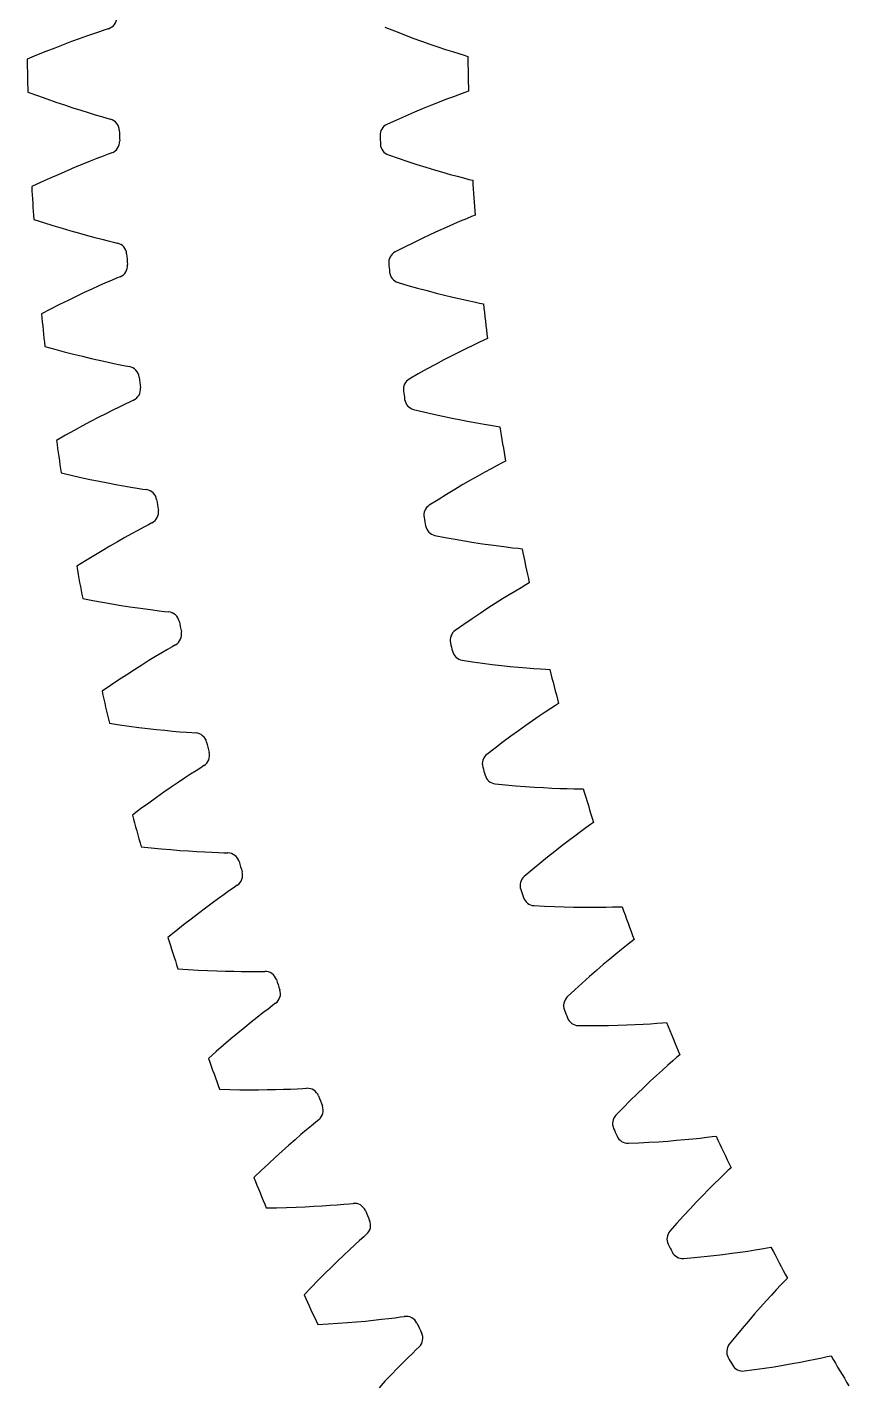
# Model space of a CAD drawing. Header units: millimetres. Extents: x -77 to 78, y -77 to 77.
# Drawn here: x -77.49 to -56.98, y -34.29 to -0.38 of the extents above; entities that cross this region are included whole.
import ezdxf

# ---------------------------------------------------------------- set-up
doc = ezdxf.new("R2010")
doc.units = ezdxf.units.MM

msp = doc.modelspace()

# ---------------------------------------------------------------- linework, layer by layer
at = {"layer": 'thin_ring_external'}
for p, q in [((-76.189631, -0.672513), (-76.38465, -0.743858)), ((-76.005961, -0.606975), (-76.189631, -0.672513)), ((-75.83562, -0.547648), (-76.005961, -0.606975)), ((-75.681695, -0.49526), (-75.83562, -0.547648)), ((-75.549948, -0.451353), (-75.681695, -0.49526)), ((-75.459841, -0.420685), (-75.549948, -0.451353)), ((-77.025436, -0.990732), (-77.254788, -1.083634)), ((-76.80349, -0.903091), (-77.025436, -0.990732)), ((-76.58962, -0.820768), (-76.80349, -0.903091)), ((-76.38465, -0.743858), (-76.58962, -0.820768)), ((-77.254788, -1.083634), (-77.490989, -1.181762)), ((-77.474173, -2.000629), (-77.234142, -2.088977)), ((-77.234142, -2.088977), (-77.001169, -2.172385)), ((-77.001169, -2.172385), (-76.775812, -2.25084)), ((-76.775812, -2.25084), (-76.558743, -2.324313)), ((-76.558743, -2.324313), (-76.350788, -2.392743)), ((-76.350788, -2.392743), (-76.153005, -2.456022)), ((-76.153005, -2.456022), (-75.966799, -2.513964)), ((-75.966799, -2.513964), (-75.794166, -2.566248)), ((-75.794166, -2.566248), (-75.63822, -2.612272)), ((-75.63822, -2.612272), (-75.504782, -2.650733)), ((-75.504782, -2.650733), (-75.413491, -2.677676)), ((-75.91696, -3.72689), (-76.097784, -3.799913)), ((-75.749199, -3.66062), (-75.91696, -3.72689)), ((-75.597554, -3.601956), (-75.749199, -3.66062)), ((-75.467721, -3.552678), (-75.597554, -3.601956)), ((-75.378949, -3.518336), (-75.467721, -3.552678)), ((-76.70166, -4.055499), (-76.91982, -4.152178)), ((-76.491349, -3.964465), (-76.70166, -4.055499)), ((-76.28971, -3.879205), (-76.491349, -3.964465)), ((-76.097784, -3.799913), (-76.28971, -3.879205)), ((-77.145165, -4.254418), (-77.377138, -4.36216)), ((-76.91982, -4.152178), (-77.145165, -4.254418)), ((-77.326718, -5.179647), (-77.083262, -5.258066)), ((-77.083262, -5.258066), (-76.847061, -5.331838)), ((-76.847061, -5.331838), (-76.618673, -5.400976)), ((-76.618673, -5.400976), (-76.39877, -5.465475)), ((-76.39877, -5.465475), (-76.188181, -5.52531)), ((-76.188181, -5.52531), (-75.987967, -5.580415)), ((-75.987967, -5.580415), (-75.79954, -5.630664)), ((-75.79954, -5.630664), (-75.624906, -5.675816)), ((-75.624906, -5.675816), (-75.467201, -5.715399)), ((-75.467201, -5.715399), (-75.332297, -5.748349)), ((-75.332297, -5.748349), (-75.239977, -5.771521)), ((-75.535047, -6.767419), (-75.699946, -6.840521)), ((-75.385938, -6.702579), (-75.535047, -6.767419)), ((-75.258238, -6.648012), (-75.385938, -6.702579)), ((-75.170951, -6.610055), (-75.258238, -6.648012)), ((-76.264097, -7.101477), (-76.470493, -7.201068)), ((-76.066128, -7.00801), (-76.264097, -7.101477)), ((-75.87762, -6.920906), (-76.066128, -7.00801)), ((-75.699946, -6.840521), (-75.87762, -6.920906)), ((-76.905457, -7.418028), (-77.132812, -7.535203)), ((-76.6845, -7.306623), (-76.905457, -7.418028)), ((-76.470493, -7.201068), (-76.6845, -7.306623)), ((-77.048872, -8.349931), (-76.802402, -8.418288)), ((-76.802402, -8.418288), (-76.563372, -8.482301)), ((-76.563372, -8.482301), (-76.332338, -8.542004)), ((-76.332338, -8.542004), (-76.109972, -8.597421)), ((-76.109972, -8.597421), (-75.897104, -8.648559)), ((-75.897104, -8.648559), (-75.694796, -8.695398)), ((-75.694796, -8.695398), (-75.504465, -8.737869)), ((-75.504465, -8.737869), (-75.328124, -8.775813)), ((-75.328124, -8.775813), (-75.168928, -8.808888)), ((-75.168928, -8.808888), (-75.032784, -8.836272)), ((-75.032784, -8.836272), (-74.939592, -8.855635)), ((-75.047205, -9.7919), (-75.193525, -9.862807)), ((-74.921852, -9.732136), (-75.047205, -9.7919)), ((-74.836197, -9.690627), (-74.921852, -9.732136)), ((-75.714282, -10.124999), (-75.908247, -10.226514)), ((-75.529508, -10.030229), (-75.714282, -10.124999)), ((-75.355285, -9.942617), (-75.529508, -10.030229)), ((-75.193525, -9.862807), (-75.355285, -9.942617)), ((-76.319873, -10.448747), (-76.53607, -10.569129)), ((-76.11038, -10.334495), (-76.319873, -10.448747)), ((-75.908247, -10.226514), (-76.11038, -10.334495)), ((-76.53607, -10.569129), (-76.758423, -10.69554)), ((-76.641104, -11.506134), (-76.392036, -11.564316)), ((-76.392036, -11.564316), (-76.150579, -11.618461)), ((-76.150579, -11.618461), (-75.917289, -11.668628)), ((-75.917289, -11.668628), (-75.692835, -11.714869)), ((-75.692835, -11.714869), (-75.478048, -11.757225)), ((-75.478048, -11.757225), (-75.273987, -11.795719)), ((-75.273987, -11.795719), (-75.082073, -11.83034)), ((-75.082073, -11.83034), (-74.904323, -11.861012)), ((-74.904323, -11.861012), (-74.743903, -11.887524)), ((-74.743903, -11.887524), (-74.60675, -11.909295)), ((-74.60675, -11.909295), (-74.512841, -11.924816)), ((-74.581925, -12.864709), (-74.725211, -12.941563)), ((-74.459132, -12.799849), (-74.581925, -12.864709)), ((-74.375253, -12.754859), (-74.459132, -12.799849)), ((-75.234764, -13.224914), (-75.424398, -13.334307)), ((-75.054037, -13.122639), (-75.234764, -13.224914)), ((-74.883557, -13.027947), (-75.054037, -13.122639)), ((-74.725211, -12.941563), (-74.883557, -13.027947)), ((-75.621927, -13.450496), (-75.826553, -13.573252)), ((-75.424398, -13.334307), (-75.621927, -13.450496)), ((-76.037626, -13.702409), (-76.254601, -13.837842)), ((-75.826553, -13.573252), (-76.037626, -13.702409)), ((-76.104103, -14.642936), (-75.852855, -14.690843)), ((-75.852855, -14.690843), (-75.609379, -14.73503)), ((-75.609379, -14.73503), (-75.374226, -14.775577)), ((-75.374226, -14.775577), (-75.148064, -14.812564)), ((-75.148064, -14.812564), (-74.931718, -14.846066)), ((-74.931718, -14.846066), (-74.726249, -14.876149)), ((-74.726249, -14.876149), (-74.533075, -14.902862)), ((-74.533075, -14.902862), (-74.354216, -14.926211)), ((-74.354216, -14.926211), (-74.192843, -14.946115)), ((-74.192843, -14.946115), (-74.054911, -14.962237)), ((-74.054911, -14.962237), (-73.960444, -14.973888)), ((-73.990883, -15.915826), (-74.130893, -15.998498)), ((-73.870856, -15.84598), (-73.990883, -15.915826)), ((-73.788895, -15.797583), (-73.870856, -15.84598)), ((-74.452008, -16.19292), (-74.628383, -16.30253)), ((-74.285559, -16.09131), (-74.452008, -16.19292)), ((-74.130893, -15.998498), (-74.285559, -16.09131)), ((-75.005959, -16.543816), (-75.205372, -16.67487)), ((-74.813366, -16.419616), (-75.005959, -16.543816)), ((-74.628383, -16.30253), (-74.813366, -16.419616)), ((-75.410964, -16.812583), (-75.622197, -16.95681)), ((-75.205372, -16.67487), (-75.410964, -16.812583)), ((-75.438772, -17.755047), (-75.18577, -17.792598)), ((-75.18577, -17.792598), (-74.940685, -17.826752)), ((-74.940685, -17.826752), (-74.704066, -17.85761)), ((-74.704066, -17.85761), (-74.476575, -17.885281)), ((-74.476575, -17.885281), (-74.259036, -17.909873)), ((-74.259036, -17.909873), (-74.052506, -17.931496)), ((-74.052506, -17.931496), (-73.858398, -17.950255)), ((-73.858398, -17.950255), (-73.678731, -17.966241)), ((-73.678731, -17.966241), (-73.516677, -17.979503)), ((-73.516677, -17.979503), (-73.3782, -17.989948)), ((-73.3782, -17.989948), (-73.283334, -17.997712)), ((-73.275076, -18.940105), (-73.411573, -19.028455)), ((-73.158017, -18.86539), (-73.275076, -18.940105)), ((-73.078112, -18.813669), (-73.158017, -18.86539)), ((-73.724436, -19.235897), (-73.896162, -19.352655)), ((-73.562299, -19.127539), (-73.724436, -19.235897)), ((-73.411573, -19.028455), (-73.562299, -19.127539)), ((-74.263513, -19.609239), (-74.457379, -19.74837)), ((-74.076182, -19.477237), (-74.263513, -19.609239)), ((-73.896162, -19.352655), (-74.076182, -19.477237)), ((-74.657143, -19.894408), (-74.862276, -20.047184)), ((-74.457379, -19.74837), (-74.657143, -19.894408)), ((-74.646235, -20.837218), (-74.391904, -20.864351)), ((-74.391904, -20.864351), (-74.145624, -20.888414)), ((-74.145624, -20.888414), (-73.907937, -20.909532)), ((-73.907937, -20.909532), (-73.679502, -20.92784)), ((-73.679502, -20.92784), (-73.461137, -20.94348)), ((-73.461137, -20.94348), (-73.253893, -20.956605)), ((-73.253893, -20.956605), (-73.059179, -20.967379)), ((-73.059179, -20.967379), (-72.879007, -20.975976)), ((-72.879007, -20.975976), (-72.716545, -20.982573)), ((-72.716545, -20.982573), (-72.577756, -20.987325)), ((-72.577756, -20.987325), (-72.482651, -20.991187)), ((-72.568465, -22.026326), (-72.714996, -22.131515)), ((-72.43571, -21.932447), (-72.568465, -22.026326)), ((-72.321818, -21.852989), (-72.43571, -21.932447)), ((-72.244103, -21.798031), (-72.321818, -21.852989)), ((-73.039335, -22.370148), (-73.214089, -22.502015)), ((-72.872547, -22.246438), (-73.039335, -22.370148)), ((-72.714996, -22.131515), (-72.872547, -22.246438)), ((-73.395843, -22.641597), (-73.583833, -22.788569)), ((-73.214089, -22.502015), (-73.395843, -22.641597)), ((-73.777434, -22.942685), (-73.976121, -23.103755)), ((-73.583833, -22.788569), (-73.777434, -22.942685)), ((-73.727827, -23.884253), (-73.472597, -23.900921)), ((-73.472597, -23.900921), (-73.225536, -23.914853)), ((-73.225536, -23.914853), (-72.987183, -23.926195)), ((-72.987183, -23.926195), (-72.758189, -23.935109)), ((-72.758189, -23.935109), (-72.539366, -23.941771)), ((-72.539366, -23.941771), (-72.331758, -23.946377)), ((-72.331758, -23.946377), (-72.136765, -23.949148)), ((-72.136765, -23.949148), (-71.956392, -23.950341)), ((-71.956392, -23.950341), (-71.793797, -23.950262)), ((-71.793797, -23.950262), (-71.654929, -23.949312)), ((-71.654929, -23.949312), (-71.559746, -23.949267)), ((-71.288275, -24.745637), (-71.363667, -24.803738)), ((-71.60299, -24.987056), (-71.745079, -25.098171)), ((-71.474201, -24.887805), (-71.60299, -24.987056)), ((-71.363667, -24.803738), (-71.474201, -24.887805)), ((-72.059348, -25.349919), (-72.22854, -25.48885)), ((-71.897779, -25.219466), (-72.059348, -25.349919)), ((-71.745079, -25.098171), (-71.897779, -25.219466)), ((-72.40441, -25.635776), (-72.586208, -25.790342)), ((-72.22854, -25.48885), (-72.40441, -25.635776)), ((-72.773318, -25.952277), (-72.965225, -26.121368)), ((-72.586208, -25.790342), (-72.773318, -25.952277)), ((-72.685097, -26.891014), (-72.429398, -26.89719)), ((-72.429398, -26.89719), (-72.181974, -26.900967)), ((-72.181974, -26.900967), (-71.943356, -26.902514)), ((-71.943356, -26.902514), (-71.714189, -26.902019)), ((-71.714189, -26.902019), (-71.495277, -26.899691)), ((-71.495277, -26.899691), (-71.287655, -26.89577)), ((-71.287655, -26.89577), (-71.092713, -26.890533)), ((-71.092713, -26.890533), (-70.912443, -26.88432)), ((-70.912443, -26.88432), (-70.749988, -26.877566)), ((-70.749988, -26.877566), (-70.611276, -26.870915)), ((-70.611276, -26.870915), (-70.516175, -26.866962)), ((-70.392171, -27.801197), (-70.516777, -27.905652)), ((-70.285181, -27.712663), (-70.392171, -27.801197)), ((-70.212238, -27.651516), (-70.285181, -27.712663)), ((-70.654184, -28.022507), (-70.801775, -28.149969)), ((-70.516777, -27.905652), (-70.654184, -28.022507)), ((-71.121198, -28.432705), (-71.290888, -28.586728)), ((-70.957852, -28.286945), (-71.121198, -28.432705)), ((-70.801775, -28.149969), (-70.957852, -28.286945)), ((-71.466186, -28.748627), (-71.646491, -28.918107)), ((-71.290888, -28.586728), (-71.466186, -28.748627)), ((-71.646491, -28.918107), (-71.831294, -29.094934)), ((-71.016696, -29.841719), (-70.778216, -29.833468)), ((-70.778216, -29.833468), (-70.549263, -29.823566)), ((-70.549263, -29.823566), (-70.330631, -29.812252)), ((-70.330631, -29.812252), (-70.123345, -29.79981)), ((-70.123345, -29.79981), (-69.928782, -29.786575)), ((-69.928782, -29.786575), (-69.748919, -29.772965)), ((-69.748919, -29.772965), (-69.586878, -29.759548)), ((-69.586878, -29.759548), (-69.448557, -29.747208)), ((-69.448557, -29.747208), (-69.353698, -29.739354)), ((-71.519804, -29.852431), (-71.264067, -29.848103)), ((-71.264067, -29.848103), (-71.016696, -29.841719)), ((-69.017807, -30.510768), (-69.088179, -30.574859)), ((-69.311656, -30.777193), (-69.444149, -30.899591)), ((-69.191443, -30.667711), (-69.311656, -30.777193)), ((-69.088179, -30.574859), (-69.191443, -30.667711)), ((-69.736705, -31.176273), (-69.893929, -31.328616)), ((-69.586384, -31.033004), (-69.736705, -31.176273)), ((-69.444149, -30.899591), (-69.586384, -31.033004)), ((-70.057152, -31.489475), (-70.225656, -31.658435)), ((-69.893929, -31.328616), (-70.057152, -31.489475)), ((-70.398851, -31.835174), (-70.576239, -32.01944)), ((-70.225656, -31.658435), (-70.398851, -31.835174)), ((-70.233912, -32.763509), (-69.978569, -32.748686)), ((-69.978569, -32.748686), (-69.731668, -32.732152)), ((-69.731668, -32.732152), (-69.493728, -32.714117)), ((-69.493728, -32.714117), (-69.265374, -32.694823)), ((-69.265374, -32.694823), (-69.047391, -32.674543)), ((-69.047391, -32.674543), (-68.840791, -32.653602)), ((-68.840791, -32.653602), (-68.646935, -32.632389)), ((-68.646935, -32.632389), (-68.467783, -32.611407)), ((-68.467783, -32.611407), (-68.306429, -32.591348)), ((-68.306429, -32.591348), (-68.168731, -32.57334)), ((-68.168731, -32.57334), (-68.074275, -32.561598)), ((-67.874043, -33.482511), (-67.98966, -33.596836)), ((-67.774678, -33.385498), (-67.874043, -33.482511)), ((-67.706997, -33.318572), (-67.774678, -33.385498)), ((-68.253654, -33.863711), (-68.397967, -34.01303)), ((-68.117017, -33.72457), (-68.253654, -33.863711)), ((-67.98966, -33.596836), (-68.117017, -33.72457)), ((-68.548804, -34.171699), (-68.705285, -34.339124)), ((-68.397967, -34.01303), (-68.548804, -34.171699))]:
    msp.add_line(p, q, dxfattribs=at)
for centre, radius, start, end in [((-75.54988, -0.134515), 0.3, 287.465371, 0.102014), ((0, 0), 77.5, 180.873711, 181.47923), ((-75.491706, -2.967301), 0.3, 2.250927, 74.88757), ((0, 0), 75.25, 182.250927, 182.454955), ((-75.480661, -3.236104), 0.3, 289.818312, 2.454955), ((0, 0), 77.5, 183.226652, 183.832172), ((-75.306235, -6.064113), 0.3, 4.603868, 77.240512), ((0, 0), 75.25, 184.603868, 184.807896), ((-75.284164, -6.332237), 0.3, 292.171253, 4.807896), ((0, 0), 77.5, 185.579593, 186.185113), ((-74.993781, -9.1507), 0.3, 6.95681, 79.593453), ((0, 0), 75.25, 186.95681, 187.160837), ((-74.96072, -9.417691), 0.3, 294.524194, 7.160837), ((0, 0), 77.5, 187.932534, 188.538054), ((-74.554871, -12.221857), 0.3, 9.309751, 81.946394), ((0, 0), 75.25, 189.309751, 189.513779), ((-74.510876, -12.487266), 0.3, 296.877135, 9.513779), ((0, 0), 77.5, 190.285476, 190.890995), ((-73.990244, -15.272405), 0.3, 11.662692, 84.299335), ((0, 0), 75.25, 191.662692, 191.86672), ((-73.93539, -15.535784), 0.3, 299.230077, 11.86672), ((0, 0), 77.5, 192.638417, 193.243936), ((-73.300852, -18.2972), 0.3, 14.015633, 86.652276), ((0, 0), 75.25, 194.015633, 194.219661), ((-73.235232, -18.558105), 0.3, 301.583018, 14.219661), ((0, 0), 77.5, 194.991358, 195.596877), ((-72.487859, -21.291142), 0.3, 16.368574, 89.005218), ((0, 0), 75.25, 196.368574, 196.572602), ((-72.411583, -21.549133), 0.3, 303.935959, 16.572602), ((0, 0), 77.5, 197.344299, 197.949819), ((-71.552636, -24.249182), 0.3, 18.721515, 91.358159), ((-71.465832, -24.503824), 0.3, 306.2889, 18.925543), ((0, 0), 75.25, 198.721515, 198.925543), ((0, 0), 77.5, 199.69724, 200.30276), ((-70.496758, -27.166333), 0.3, 21.074457, 93.7111), ((0, 0), 75.25, 201.074457, 201.278485), ((-70.399573, -27.417196), 0.3, 308.641841, 21.278485), ((0, 0), 77.5, 202.050181, 202.655701), ((-69.322006, -30.037675), 0.3, 23.427398, 96.064041), ((0, 0), 75.25, 203.427398, 203.631426), ((-69.214604, -30.284337), 0.3, 310.994782, 23.631426), ((0, 0), 77.5, 204.403123, 205.008642), ((-68.030363, -32.858367), 0.3, 25.780339, 98.416982), ((0, 0), 75.25, 205.780339, 205.984367), ((-67.912924, -33.100411), 0.3, 313.347724, 25.984367)]:
    msp.add_arc(centre, radius, start, end, dxfattribs=at)
at = {"layer": 'thin_ring_internal'}
for p, q in [((-68.564408, -0.382417), (-68.323105, -0.477678)), ((-68.323105, -0.477678), (-68.088828, -0.568242)), ((-68.088828, -0.568242), (-67.86215, -0.653283)), ((-67.86215, -0.653283), (-67.643753, -0.732777)), ((-67.643753, -0.732777), (-67.434479, -0.806669)), ((-67.434479, -0.806669), (-67.235397, -0.874858)), ((-67.235397, -0.874858), (-67.047932, -0.937159)), ((-67.047932, -0.937159), (-66.8741, -0.993248)), ((-66.8741, -0.993248), (-66.717045, -1.04251)), ((-66.717045, -1.04251), (-66.582639, -1.083583)), ((-66.582639, -1.083583), (-66.490717, -1.111089)), ((-66.560951, -2.015369), (-66.693301, -2.062651)), ((-66.470409, -1.983615), (-66.560951, -2.015369)), ((-67.398985, -2.331614), (-67.604595, -2.415163)), ((-67.203292, -2.254238), (-67.398985, -2.331614)), ((-67.018929, -2.183282), (-67.203292, -2.254238)), ((-66.847894, -2.119165), (-67.018929, -2.183282)), ((-66.693301, -2.062651), (-66.847894, -2.119165)), ((-68.271343, -2.701593), (-68.507952, -2.807978)), ((-68.041533, -2.600228), (-68.271343, -2.701593)), ((-67.819057, -2.504732), (-68.041533, -2.600228)), ((-67.604595, -2.415163), (-67.819057, -2.504732)), ((-68.472368, -3.571983), (-68.226894, -3.655915)), ((-68.226894, -3.655915), (-67.988658, -3.73548)), ((-67.988658, -3.73548), (-67.758268, -3.809883)), ((-67.758268, -3.809883), (-67.53641, -3.87913)), ((-67.53641, -3.87913), (-67.323924, -3.943206)), ((-67.323924, -3.943206), (-67.121886, -4.002058)), ((-67.121886, -4.002058), (-66.931725, -4.05557)), ((-66.931725, -4.05557), (-66.755472, -4.103511)), ((-66.755472, -4.103511), (-66.596295, -4.145412)), ((-66.596295, -4.145412), (-66.460123, -4.180188)), ((-66.460123, -4.180188), (-66.367021, -4.203388)), ((-66.306141, -5.074024), (-66.395107, -5.109955)), ((-67.025639, -5.378451), (-67.217521, -5.464848)), ((-66.844777, -5.298994), (-67.025639, -5.378451)), ((-66.67691, -5.22699), (-66.844777, -5.298994)), ((-66.525114, -5.163344), (-66.67691, -5.22699)), ((-66.395107, -5.109955), (-66.525114, -5.163344)), ((-67.846875, -5.763065), (-68.07172, -5.875013)), ((-67.629083, -5.657323), (-67.846875, -5.763065)), ((-67.419021, -5.557873), (-67.629083, -5.657323)), ((-67.217521, -5.464848), (-67.419021, -5.557873)), ((-68.07172, -5.875013), (-68.303123, -5.992291)), ((-68.232032, -6.753813), (-67.98292, -6.826233)), ((-67.98292, -6.826233), (-67.741239, -6.894629)), ((-67.741239, -6.894629), (-67.507638, -6.958232)), ((-67.507638, -6.958232), (-67.282798, -7.017082)), ((-67.282798, -7.017082), (-67.067561, -7.071203)), ((-67.067561, -7.071203), (-66.863003, -7.120591)), ((-66.863003, -7.120591), (-66.670559, -7.165198)), ((-66.670559, -7.165198), (-66.492266, -7.204887)), ((-66.492266, -7.204887), (-66.331312, -7.239336)), ((-66.331312, -7.239336), (-66.19367, -7.267739)), ((-66.19367, -7.267739), (-66.099589, -7.286582)), ((-66.525854, -8.40323), (-66.702824, -8.491015)), ((-66.361519, -8.323494), (-66.525854, -8.40323)), ((-66.212849, -8.252854), (-66.361519, -8.323494)), ((-66.085467, -8.193475), (-66.212849, -8.252854)), ((-65.998268, -8.153443), (-66.085467, -8.193475)), ((-67.292639, -8.797661), (-67.505276, -8.913422)), ((-67.087431, -8.688545), (-67.292639, -8.797661)), ((-66.890478, -8.586247), (-67.087431, -8.688545)), ((-66.702824, -8.491015), (-66.890478, -8.586247)), ((-67.724669, -9.035709), (-67.950366, -9.163626)), ((-67.505276, -8.913422), (-67.724669, -9.035709)), ((-67.843921, -9.921016), (-67.591709, -9.981768)), ((-67.591709, -9.981768), (-67.347108, -10.038845)), ((-67.347108, -10.038845), (-67.110801, -10.091511)), ((-67.110801, -10.091511), (-66.883466, -10.139836)), ((-66.883466, -10.139836), (-66.665944, -10.183885)), ((-66.665944, -10.183885), (-66.45931, -10.223702)), ((-66.45931, -10.223702), (-66.264999, -10.259307)), ((-66.264999, -10.259307), (-66.085052, -10.290658)), ((-66.085052, -10.290658), (-65.92267, -10.317582)), ((-65.92267, -10.317582), (-65.783855, -10.33955)), ((-65.783855, -10.33955), (-65.689, -10.353996)), ((-66.062851, -11.489266), (-66.235545, -11.58519)), ((-65.902404, -11.401971), (-66.062851, -11.489266)), ((-65.757181, -11.324491), (-65.902404, -11.401971)), ((-65.632699, -11.259249), (-65.757181, -11.324491)), ((-65.547458, -11.215204), (-65.632699, -11.259249)), ((-66.610546, -11.8004), (-66.810455, -11.918945)), ((-66.418565, -11.689049), (-66.610546, -11.8004)), ((-66.235545, -11.58519), (-66.418565, -11.689049)), ((-67.230942, -12.176836), (-67.450442, -12.315115)), ((-67.017476, -12.044474), (-67.230942, -12.176836)), ((-66.810455, -11.918945), (-67.017476, -12.044474)), ((-67.308875, -13.066733), (-67.05411, -13.115684)), ((-67.05411, -13.115684), (-66.807118, -13.161319)), ((-66.807118, -13.161319), (-66.568616, -13.202934)), ((-66.568616, -13.202934), (-66.339279, -13.24063)), ((-66.339279, -13.24063), (-66.119944, -13.27451)), ((-66.119944, -13.27451), (-65.911681, -13.304671)), ((-65.911681, -13.304671), (-65.715924, -13.331197)), ((-65.715924, -13.331197), (-65.534714, -13.354142)), ((-65.534714, -13.354142), (-65.371254, -13.373482)), ((-65.371254, -13.373482), (-65.231568, -13.388968)), ((-65.231568, -13.388968), (-65.136144, -13.398985)), ((-65.456771, -14.55042), (-65.624814, -14.654274)), ((-65.300559, -14.455753), (-65.456771, -14.55042)), ((-65.159098, -14.371601), (-65.300559, -14.455753)), ((-65.037786, -14.300638), (-65.159098, -14.371601)), ((-64.954686, -14.252675), (-65.037786, -14.300638)), ((-65.989397, -14.886698), (-66.183574, -15.014415)), ((-65.802804, -14.766535), (-65.989397, -14.886698)), ((-65.624814, -14.654274), (-65.802804, -14.766535)), ((-66.38453, -15.14944), (-66.591607, -15.29159)), ((-66.183574, -15.014415), (-66.38453, -15.14944)), ((-66.591607, -15.29159), (-66.804436, -15.439932)), ((-66.628054, -16.184149), (-66.371286, -16.221195)), ((-66.371286, -16.221195), (-66.122439, -16.255289)), ((-66.122439, -16.255289), (-65.882259, -16.285762)), ((-65.882259, -16.285762), (-65.651417, -16.312748)), ((-65.651417, -16.312748), (-65.430743, -16.336387)), ((-65.430743, -16.336387), (-65.221302, -16.356825)), ((-65.221302, -16.356825), (-65.024523, -16.374215)), ((-65.024523, -16.374215), (-64.842441, -16.388704)), ((-64.842441, -16.388704), (-64.678259, -16.400418)), ((-64.678259, -16.400418), (-64.538004, -16.409388)), ((-64.538004, -16.409388), (-64.442216, -16.414955)), ((-64.221237, -17.259278), (-64.302016, -17.311056)), ((-64.708925, -17.58006), (-64.871955, -17.69162)), ((-64.557287, -17.478228), (-64.708925, -17.58006)), ((-64.419894, -17.387585), (-64.557287, -17.478228)), ((-64.302016, -17.311056), (-64.419894, -17.387585)), ((-65.225329, -17.940755), (-65.413354, -18.077368)), ((-65.04453, -17.812041), (-65.225329, -17.940755)), ((-64.871955, -17.69162), (-65.04453, -17.812041)), ((-65.607811, -18.221596), (-65.80805, -18.373226)), ((-65.413354, -18.077368), (-65.607811, -18.221596)), ((-65.80805, -18.373226), (-66.013747, -18.531309)), ((-65.80293, -19.266515), (-65.544718, -19.291574)), ((-65.544718, -19.291574), (-65.294554, -19.314053)), ((-65.294554, -19.314053), (-65.053216, -19.333319)), ((-65.053216, -19.333319), (-64.821368, -19.349536)), ((-64.821368, -19.349536), (-64.599833, -19.362882)), ((-64.599833, -19.362882), (-64.389669, -19.373554)), ((-64.389669, -19.373554), (-64.192293, -19.38177)), ((-64.192293, -19.38177), (-64.009734, -19.387772)), ((-64.009734, -19.387772), (-63.845185, -19.391834)), ((-63.845185, -19.391834), (-63.704664, -19.394269)), ((-63.704664, -19.394269), (-63.608722, -19.395373)), ((-63.426982, -20.283981), (-63.541172, -20.365912)), ((-63.3487, -20.228501), (-63.426982, -20.283981)), ((-63.820935, -20.571625), (-63.978598, -20.69065)), ((-63.674199, -20.462849), (-63.820935, -20.571625)), ((-63.541172, -20.365912), (-63.674199, -20.462849)), ((-64.319998, -20.955956), (-64.501464, -21.101169)), ((-64.145383, -20.81897), (-64.319998, -20.955956)), ((-63.978598, -20.69065), (-64.145383, -20.81897)), ((-64.688999, -21.254287), (-64.881967, -21.41507)), ((-64.501464, -21.101169), (-64.688999, -21.254287)), ((-64.881967, -21.41507), (-65.080087, -21.582552)), ((-64.835292, -22.307153), (-64.576194, -22.320172)), ((-64.576194, -22.320172), (-64.325254, -22.330988)), ((-64.325254, -22.330988), (-64.083282, -22.339004)), ((-64.083282, -22.339004), (-63.850931, -22.344417)), ((-63.850931, -22.344417), (-63.629015, -22.347441)), ((-63.629015, -22.347441), (-63.418581, -22.348324)), ((-63.418581, -22.348324), (-63.221037, -22.347348)), ((-63.221037, -22.347348), (-63.038397, -22.34485)), ((-63.038397, -22.34485), (-62.873837, -22.341252)), ((-62.873837, -22.341252), (-62.733355, -22.337147)), ((-62.733355, -22.337147), (-62.637465, -22.333786)), ((-62.524834, -23.300131), (-62.653206, -23.403152)), ((-62.414579, -23.212976), (-62.524834, -23.300131)), ((-62.338963, -23.153914), (-62.414579, -23.212976)), ((-62.946678, -23.644869), (-63.107311, -23.780809)), ((-62.794723, -23.518638), (-62.946678, -23.644869)), ((-62.653206, -23.403152), (-62.794723, -23.518638)), ((-63.275365, -23.925771), (-63.449877, -24.079269)), ((-63.107311, -23.780809), (-63.275365, -23.925771)), ((-63.815364, -24.410534), (-64.005477, -24.587052)), ((-63.630086, -24.240947), (-63.815364, -24.410534)), ((-63.449877, -24.079269), (-63.630086, -24.240947)), ((-63.727236, -25.299479), (-63.467812, -25.300429)), ((-63.467812, -25.300429), (-63.216641, -25.299559)), ((-63.216641, -25.299559), (-62.974558, -25.296309)), ((-62.974558, -25.296309), (-62.742206, -25.290905)), ((-62.742206, -25.290905), (-62.52039, -25.283601)), ((-62.52039, -25.283601), (-62.310143, -25.274693)), ((-62.310143, -25.274693), (-62.112859, -25.264527)), ((-62.112859, -25.264527), (-61.930532, -25.253534)), ((-61.930532, -25.253534), (-61.766318, -25.242284)), ((-61.766318, -25.242284), (-61.626179, -25.231647)), ((-61.626179, -25.231647), (-61.530549, -25.223828)), ((-61.267, -26.091697), (-61.37308, -26.183887)), ((-61.194214, -26.02918), (-61.267, -26.091697)), ((-61.632511, -26.414714), (-61.778428, -26.547878)), ((-61.496521, -26.292769), (-61.632511, -26.414714)), ((-61.37308, -26.183887), (-61.496521, -26.292769)), ((-61.932564, -26.691144), (-62.093691, -26.843768)), ((-61.778428, -26.547878), (-61.932564, -26.691144)), ((-62.260873, -27.00522), (-62.433364, -27.175107)), ((-62.093691, -26.843768), (-62.260873, -27.00522)), ((-62.610551, -27.353129), (-62.792246, -27.538302)), ((-62.433364, -27.175107), (-62.610551, -27.353129)), ((-61.066755, -28.146322), (-60.870157, -28.126988)), ((-60.870157, -28.126988), (-60.68854, -28.107525)), ((-60.68854, -28.107525), (-60.525027, -28.088647)), ((-60.525027, -28.088647), (-60.385534, -28.071501)), ((-60.385534, -28.071501), (-60.290372, -28.059242)), ((-62.48116, -28.237012), (-62.221973, -28.225891)), ((-62.221973, -28.225891), (-61.971115, -28.213336)), ((-61.971115, -28.213336), (-61.729445, -28.198826)), ((-61.729445, -28.198826), (-61.497596, -28.182618)), ((-61.497596, -28.182618), (-61.27636, -28.165003)), ((-61.27636, -28.165003), (-61.066755, -28.146322)), ((-60.206648, -29.125442), (-60.336817, -29.253581)), ((-60.088407, -29.010935), (-60.206648, -29.125442)), ((-59.98673, -28.913909), (-60.088407, -29.010935)), ((-59.916931, -28.848074), (-59.98673, -28.913909)), ((-60.476381, -29.39339), (-60.623684, -29.543673)), ((-60.336817, -29.253581), (-60.476381, -29.39339)), ((-60.777535, -29.703628), (-60.937025, -29.872682)), ((-60.623684, -29.543673), (-60.777535, -29.703628)), ((-61.101425, -30.050411), (-61.270138, -30.236485)), ((-60.937025, -29.872682), (-61.101425, -30.050411)), ((-61.270138, -30.236485), (-61.443021, -30.42991)), ((-59.152652, -30.874176), (-59.014108, -30.850559)), ((-59.014108, -30.850559), (-58.919619, -30.833885)), ((-61.099764, -31.11339), (-60.841375, -31.090222)), ((-60.841375, -31.090222), (-60.591373, -31.066009)), ((-60.591373, -31.066009), (-60.350639, -31.040272)), ((-60.350639, -31.040272), (-60.119796, -31.013294)), ((-60.119796, -31.013294), (-59.899619, -30.985405)), ((-59.899619, -30.985405), (-59.69111, -30.956992)), ((-59.69111, -30.956992), (-59.495625, -30.928533)), ((-59.495625, -30.928533), (-59.315109, -30.900641)), ((-59.315109, -30.900641), (-59.152652, -30.874176)), ((-58.673595, -31.775151), (-58.78638, -31.895035)), ((-58.576543, -31.673499), (-58.673595, -31.775151)), ((-58.509882, -31.604488), (-58.576543, -31.673499)), ((-59.043355, -32.175243), (-59.183507, -32.332216)), ((-58.910447, -32.029092), (-59.043355, -32.175243)), ((-58.78638, -31.895035), (-58.910447, -32.029092)), ((-59.329749, -32.499156), (-59.481201, -32.675448)), ((-59.183507, -32.332216), (-59.329749, -32.499156)), ((-59.637155, -32.860632), (-59.797028, -33.054354)), ((-59.481201, -32.675448), (-59.637155, -32.860632)), ((-59.797028, -33.054354), (-59.960724, -33.255613)), ((-57.652165, -33.592838), (-57.514871, -33.562801)), ((-57.514871, -33.562801), (-57.42126, -33.541749)), ((-59.58604, -33.922383), (-59.329008, -33.887219)), ((-59.329008, -33.887219), (-59.080403, -33.851401)), ((-59.080403, -33.851401), (-58.841128, -33.814491)), ((-58.841128, -33.814491), (-58.61179, -33.776803)), ((-58.61179, -33.776803), (-58.393148, -33.7387)), ((-58.393148, -33.7387), (-58.186188, -33.700617)), ((-58.186188, -33.700617), (-57.992238, -33.663093)), ((-57.992238, -33.663093), (-57.813216, -33.626833)), ((-57.813216, -33.626833), (-57.652165, -33.592838))]:
    msp.add_line(p, q, dxfattribs=at)
for centre, radius, start, end in [((0, 0), 66.5, 180.957349, 181.709318), ((-68.380686, -3.079646), 0.3, 115.101193, 182.578675), ((0, 0), 68.75, 182.578675, 182.754659), ((-68.370905, -3.289662), 0.3, 182.754659, 250.232141), ((0, 0), 66.5, 183.624016, 184.375984), ((-68.163356, -6.257744), 0.3, 117.767859, 185.245341), ((0, 0), 68.75, 185.245341, 185.421325), ((-68.143814, -6.467077), 0.3, 185.421325, 252.898807), ((0, 0), 66.5, 186.290682, 187.042651), ((-67.7984, -9.422289), 0.3, 120.434526, 187.912008), ((0, 0), 68.75, 187.912008, 188.087992), ((-67.769139, -9.630486), 0.3, 188.087992, 255.565474), ((0, 0), 66.5, 188.957349, 189.709318), ((-67.286606, -12.566427), 0.3, 123.101193, 190.578675), ((0, 0), 68.75, 190.578675, 190.754659), ((-67.247691, -12.773038), 0.3, 190.754659, 258.232141), ((0, 0), 66.5, 191.624016, 192.375984), ((-66.629086, -15.683349), 0.3, 125.767859, 193.245341), ((0, 0), 68.75, 193.245341, 193.421325), ((-66.5806, -15.887926), 0.3, 193.421325, 260.898807), ((0, 0), 66.5, 194.290682, 195.042651), ((-65.827261, -18.766305), 0.3, 128.434526, 195.912008), ((0, 0), 68.75, 195.912008, 196.087992), ((-65.76931, -18.968404), 0.3, 196.087992, 263.565474), ((0, 0), 66.5, 196.957349, 197.709318), ((-64.882869, -21.808617), 0.3, 131.101193, 198.578675), ((0, 0), 68.75, 198.578675, 198.754659), ((-64.815578, -22.007801), 0.3, 198.754659, 266.232141), ((0, 0), 66.5, 199.624016, 200.375984), ((-63.797956, -24.803697), 0.3, 133.767859, 201.245341), ((0, 0), 68.75, 201.245341, 201.421325), ((-63.72147, -24.999534), 0.3, 201.421325, 268.898807), ((0, 0), 66.5, 202.290682, 203.042651), ((-62.57487, -27.745057), 0.3, 136.434526, 203.912008), ((0, 0), 68.75, 203.912008, 204.087992), ((-62.489356, -27.937124), 0.3, 204.087992, 271.565474), ((0, 0), 66.5, 204.957349, 205.709318), ((-61.216261, -30.626327), 0.3, 139.101193, 206.578675), ((0, 0), 68.75, 206.578675, 206.754659), ((0, 0), 66.5, 207.624016, 208.375984), ((-61.121903, -30.814208), 0.3, 206.754659, 274.232141), ((-59.725071, -33.441268), 0.3, 141.767859, 209.245341), ((0, 0), 66.5, 210.290682, 211.042651), ((0, 0), 68.75, 209.245341, 209.421325), ((-59.622075, -33.624555), 0.3, 209.421325, 276.898807)]:
    msp.add_arc(centre, radius, start, end, dxfattribs=at)

doc.saveas('drawing.dxf')
